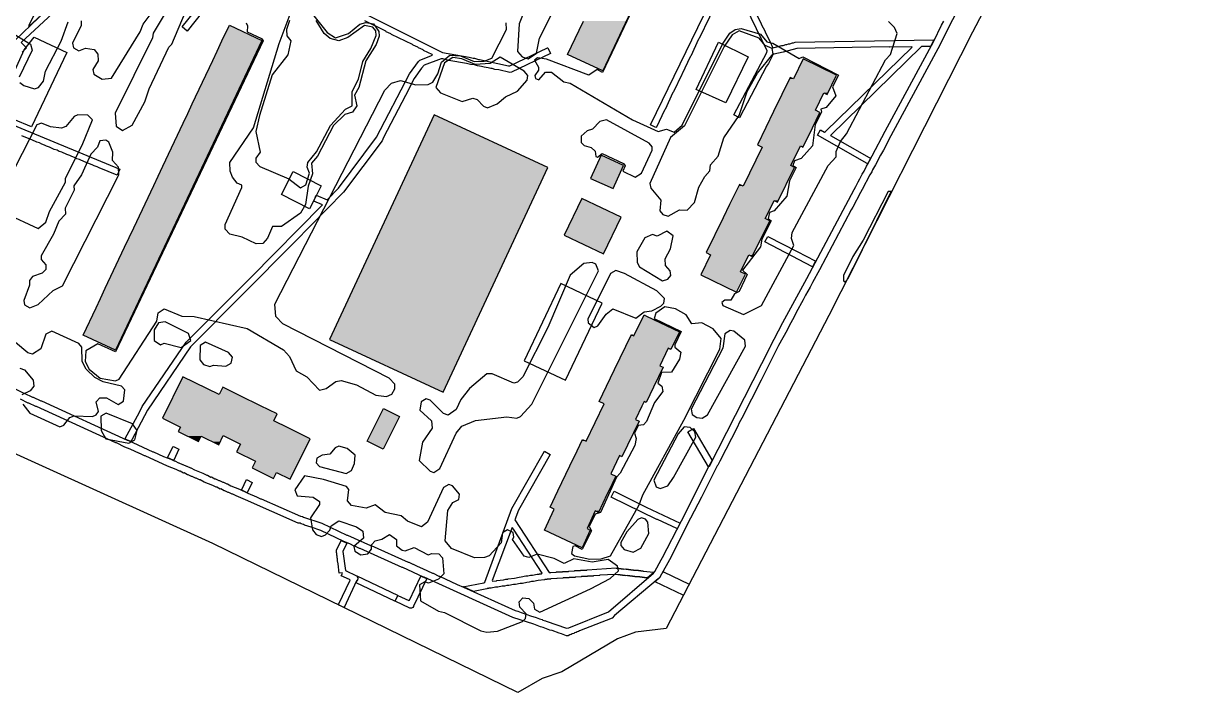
# Model space of a CAD drawing. Extents: x 1764 to 2708, y -3066 to -2278.
# Drawn here: x 2324.5 to 2708.1, y -3066.2 to -2846.7 of the extents above; entities that cross this region are included whole.
import ezdxf

# ---------------------------------------------------------------- set-up
doc = ezdxf.new("R2010")
doc.units = 0
for name, color, linetype in [('DOR_DOROZHKA', 40, 'CONTINUOUS'), ('DOR_LESTNICA', 6, 'CONTINUOUS'), ('DOR_PEREHOD', 9, 'CONTINUOUS'), ('DOR_TROTUAR', 8, 'CONTINUOUS'), ('GRANICA_UCHASTKA', 7, 'CONTINUOUS'), ('PL_DETSKAYA', 1, 'CONTINUOUS'), ('ZDANIYA', 250, 'CONTINUOUS'), ('ZDANIYA_OSM_DOP', 250, 'CONTINUOUS'), ('ZDANIYA_OSM_DOP_ZALIVKA', 252, 'CONTINUOUS'), ('ZDANIYA_ZALIVKA', 251, 'CONTINUOUS'), ('ZEL_LES_DREVESNYE', 94, 'CONTINUOUS'), ('ZEL_SPUTNIK_DOP', 40, 'CONTINUOUS'), ('ZEL_YANDEX_SHEMA', 92, 'CONTINUOUS')]:
    doc.layers.add(name, color=color, linetype=linetype)

msp = doc.modelspace()

# ---------------------------------------------------------------- linework, layer by layer
at = {"layer": 'DOR_DOROZHKA'}
for points in [[(2394.345, -2822.317), (2461.886, -2856.226), (2470.622, -2857.745), (2471.931, -2858.118), (2472.331, -2858.109), (2473.639, -2858.482), (2474.039, -2858.474), (2483.488, -2860.578), (2483.888, -2860.569), (2496.272, -2854.708), (2496.372, -2854.706), (2497.212, -2856.59), (2484.432, -2862.659), (2483.934, -2862.77), (2480.315, -2861.945), (2479.01, -2861.772), (2478.104, -2861.491), (2477.704, -2861.499), (2476.798, -2861.218), (2475.494, -2861.045), (2474.587, -2860.763), (2473.283, -2860.591), (2472.377, -2860.309), (2471.072, -2860.136), (2469.764, -2859.764), (2463.941, -2858.784), (2461.93, -2858.326), (2461.43, -2858.337), (2455.869, -2860.354), (2454.99, -2861.372), (2452.559, -2864.725), (2449.773, -2870.286), (2442.556, -2884.043), (2442.079, -2885.154), (2429.425, -2902.026), (2413.359, -2918.469), (2379.258, -2952.797), (2365.084, -2973.603), (2359.984, -2983.315), (2359.595, -2983.823), (2357.878, -2983.058), (2357.774, -2982.861), (2362.495, -2974.158), (2363.357, -2972.339), (2377.824, -2951.227), (2398.994, -2930.075), (2422.508, -2906.172), (2419.68, -2904.931), (2420.441, -2903.014), (2424.074, -2904.539), (2427.797, -2900.759), (2440.254, -2883.991), (2451.025, -2863.156), (2453.944, -2859.193), (2454.434, -2858.683), (2458.603, -2857.095), (2458.498, -2856.897), (2455.669, -2855.555), (2455.465, -2855.359), (2453.95, -2854.691), (2453.746, -2854.495), (2452.231, -2853.826), (2452.027, -2853.63), (2445.154, -2850.272), (2444.949, -2850.076), (2443.435, -2849.407), (2443.23, -2849.211), (2436.357, -2845.853)], [(2327.77, -2844.316), (2326.135, -2847.452), (2326.239, -2847.65), (2344.398, -2830.863)], [(2564.672, -2843.477), (2566.341, -2846.744), (2566.345, -2846.944), (2567.596, -2849.319), (2567.6, -2849.519), (2569.373, -2852.983), (2569.9, -2854.273), (2570.208, -2854.667), (2573.094, -2853.906), (2573.494, -2853.898), (2574.388, -2853.579), (2574.788, -2853.571), (2575.284, -2853.36), (2575.684, -2853.352), (2576.578, -2853.033), (2576.978, -2853.025), (2577.474, -2852.815), (2622.981, -2852.065), (2621.825, -2854.191), (2618.924, -2854.251), (2589.017, -2883.389), (2601.774, -2890.627), (2602.278, -2890.817), (2601.697, -2891.729), (2601.316, -2892.638), (2601.116, -2892.642), (2584.814, -2883.377), (2585.777, -2881.556), (2587.094, -2882.329), (2587.39, -2882.123), (2615.826, -2854.416), (2615.724, -2854.318), (2608.424, -2854.47), (2608.322, -2854.372), (2578.017, -2854.904), (2573.54, -2856.098), (2570.452, -2856.763), (2570.156, -2856.969), (2568.715, -2859.801), (2568.133, -2860.713), (2559.181, -2877.608), (2557.36, -2876.646), (2568.24, -2856.209), (2568.329, -2855.707), (2556.199, -2830.547), (2546.034, -2851.669), (2545.838, -2851.874), (2543.252, -2857.43), (2543.057, -2857.634), (2540.471, -2863.191), (2540.275, -2863.395), (2537.594, -2869.154), (2537.398, -2869.358), (2534.813, -2874.915), (2534.617, -2875.119), (2532.031, -2880.676), (2531.833, -2880.78), (2530.015, -2879.918), (2555.242, -2827.865)], [(2345.829, -2832.333), (2323.747, -2852.904), (2325.485, -2854.669), (2324.014, -2856.1)], [(2312.634, -2876.548), (2356.03, -2894.452), (2355.171, -2896.471), (2349.319, -2894.092), (2348.61, -2893.707), (2347.704, -2893.425), (2346.996, -2893.04), (2346.089, -2892.759), (2345.381, -2892.373), (2344.475, -2892.092), (2342.858, -2891.325), (2341.951, -2891.044), (2341.243, -2890.659), (2340.337, -2890.377), (2339.628, -2889.992), (2338.722, -2889.711), (2337.105, -2888.944), (2336.199, -2888.663), (2335.49, -2888.277), (2334.584, -2887.996), (2332.967, -2887.229), (2332.061, -2886.948), (2331.353, -2886.563), (2330.446, -2886.281), (2329.738, -2885.896), (2328.832, -2885.615), (2327.215, -2884.848), (2326.308, -2884.567), (2325.6, -2884.181), (2324.694, -2883.9), (2323.985, -2883.515)]]:
    msp.add_lwpolyline(points, dxfattribs=at)
for points in [[(2583.213, -2926.532), (2567.535, -2918.355), (2568.497, -2916.534), (2578.107, -2921.536), (2584.072, -2924.513), (2584.176, -2924.711)], [(2549.065, -2992.177), (2542.32, -2980.612), (2544.199, -2979.572), (2550.117, -2989.854), (2550.123, -2990.154)], [(2373.529, -2989.936), (2371.812, -2989.171), (2371.808, -2988.971), (2373.437, -2985.535), (2373.635, -2985.431), (2375.454, -2986.294), (2373.729, -2989.932)], [(2468.543, -3031.476), (2475.421, -3030.232), (2475.717, -3030.026), (2484.617, -3005.828), (2495.329, -2986.995), (2497.152, -2988.057), (2486.729, -3006.384), (2485.594, -3009.509), (2496.86, -3026.783), (2497.162, -3026.877), (2497.26, -3026.775), (2499.16, -3026.735), (2499.258, -3026.633), (2501.158, -3026.593), (2501.256, -3026.491), (2503.156, -3026.452), (2503.254, -3026.35), (2505.154, -3026.31), (2505.252, -3026.208), (2507.152, -3026.168), (2507.25, -3026.066), (2509.15, -3026.027), (2509.248, -3025.924), (2518.74, -3025.326), (2518.842, -3025.424), (2519.542, -3025.41), (2519.645, -3025.507), (2520.345, -3025.493), (2520.447, -3025.591), (2521.147, -3025.576), (2521.249, -3025.674), (2521.949, -3025.659), (2522.051, -3025.757), (2522.751, -3025.743), (2522.853, -3025.841), (2523.553, -3025.826), (2523.655, -3025.924), (2524.355, -3025.909), (2524.457, -3026.007), (2525.157, -3025.993), (2525.26, -3026.091), (2525.96, -3026.076), (2526.062, -3026.174), (2526.762, -3026.159), (2526.864, -3026.257), (2527.564, -3026.243), (2527.666, -3026.341), (2531.175, -3026.668), (2530.981, -3026.972), (2529.014, -3028.614), (2528.912, -3028.516), (2528.212, -3028.53), (2528.11, -3028.432), (2527.41, -3028.447), (2527.308, -3028.349), (2526.608, -3028.364), (2526.506, -3028.266), (2525.805, -3028.28), (2525.703, -3028.182), (2525.003, -3028.197), (2524.901, -3028.099), (2524.201, -3028.114), (2524.099, -3028.016), (2523.399, -3028.03), (2523.297, -3027.933), (2522.597, -3027.947), (2522.495, -3027.849), (2521.795, -3027.864), (2521.693, -3027.766), (2520.993, -3027.78), (2520.891, -3027.683), (2520.19, -3027.697), (2520.088, -3027.599), (2519.388, -3027.614), (2518.484, -3027.433), (2513.388, -3027.739), (2513.29, -3027.841), (2511.39, -3027.881), (2511.292, -3027.983), (2509.392, -3028.022), (2509.294, -3028.125), (2507.394, -3028.164), (2507.296, -3028.266), (2505.396, -3028.306), (2505.298, -3028.408), (2503.398, -3028.448), (2503.3, -3028.55), (2501.4, -3028.589), (2501.302, -3028.691), (2499.402, -3028.731), (2499.304, -3028.833), (2497.403, -3028.873), (2497.306, -3028.975), (2496.205, -3028.998), (2496.108, -3029.1), (2495.408, -3029.115), (2495.31, -3029.217), (2493.214, -3029.46), (2491.72, -3029.792), (2491.02, -3029.806), (2490.224, -3030.023), (2489.524, -3030.038), (2488.03, -3030.369), (2487.33, -3030.384), (2485.836, -3030.715), (2485.136, -3030.73), (2483.642, -3031.061), (2482.942, -3031.075), (2482.146, -3031.292), (2481.446, -3031.307), (2479.952, -3031.638), (2479.252, -3031.653), (2477.758, -3031.984), (2477.058, -3031.999), (2476.96, -3032.101), (2476.46, -3032.111), (2476.362, -3032.213), (2475.862, -3032.224), (2471.977, -3033.005), (2468.743, -3031.472)], [(2397.864, -3000.634), (2396.046, -2999.771), (2396.041, -2999.571), (2397.575, -2996.338), (2399.496, -2997.298)], [(2538.879, -3012.3), (2538.681, -3012.404), (2532.316, -3009.435), (2532.116, -3009.439), (2517.154, -3002.048), (2518.115, -3000.127), (2528.426, -3005.214), (2528.63, -3005.41), (2539.744, -3010.581)], [(2478.21, -3029.673), (2479.608, -3029.544), (2479.706, -3029.442), (2481.802, -3029.198), (2482.598, -3028.982), (2483.298, -3028.967), (2483.396, -3028.865), (2485.492, -3028.621), (2486.986, -3028.29), (2487.686, -3028.275), (2489.18, -3027.944), (2489.88, -3027.929), (2490.676, -3027.713), (2491.376, -3027.698), (2492.87, -3027.367), (2493.57, -3027.352), (2493.668, -3027.25), (2494.268, -3027.237), (2494.564, -3027.031), (2485.158, -3012.62), (2484.646, -3012.03), (2478.106, -3029.475)], [(2429.566, -3038.292), (2427.849, -3037.527), (2427.745, -3037.329), (2431.58, -3029.345), (2431.376, -3029.15), (2428.649, -3027.906), (2429.032, -3027.097), (2428.928, -3026.899), (2428.03, -3027.018), (2427.665, -3023.924), (2427.446, -3023.028), (2427.43, -3022.228), (2427.327, -3022.13), (2427.311, -3021.33), (2427.209, -3021.232), (2427.192, -3020.432), (2427.09, -3020.334), (2427.071, -3019.434), (2428.607, -3016.301), (2430.525, -3017.161), (2429.182, -3019.891), (2430.013, -3026.176), (2433.651, -3027.901), (2433.855, -3028.097), (2434.068, -3028.693), (2433.978, -3029.195), (2433.684, -3029.502)], [(2446.331, -3036.241), (2447.192, -3034.322), (2450.829, -3036.047), (2451.025, -3035.843), (2454.763, -3027.961), (2456.682, -3028.822), (2452.367, -3037.816), (2452.371, -3038.016), (2452.078, -3038.323), (2451.682, -3038.531), (2451.182, -3038.541)]]:
    msp.add_lwpolyline(points, close=True, dxfattribs=at)
at = {"layer": 'DOR_LESTNICA'}
for points in [[(2376.467, -2847.803), (2384.366, -2837.933), (2384.268, -2838.035), (2385.48, -2838.61), (2386.091, -2839.098), (2378.097, -2849.169)], [(2446.231, -3036.243), (2433.499, -3030.206), (2433.784, -3029.499), (2433.982, -3029.395), (2434.17, -3028.791), (2434.059, -3028.293), (2433.751, -3027.899), (2447.09, -3034.224), (2447.094, -3034.425)]]:
    msp.add_lwpolyline(points, close=True, dxfattribs=at)
at = {"layer": 'DOR_PEREHOD'}
msp.add_lwpolyline([(2542.763, -3030.628), (2540.936, -3034.168), (2540.738, -3034.272), (2531.541, -3029.862), (2533.21, -3028.326), (2533.979, -3026.809), (2534.275, -3026.603)], close=True, dxfattribs=at)
at = {"layer": 'DOR_TROTUAR'}
for points in [[(2640.877, -2822.677), (2627.604, -2848.267), (2625.014, -2853.624), (2608.831, -2883.576), (2606.426, -2888.229), (2605.46, -2889.85), (2603.826, -2893.085), (2602.86, -2894.706), (2602.574, -2895.413), (2601.993, -2896.325), (2599.493, -2901.18), (2598.912, -2902.092), (2596.412, -2906.947), (2595.83, -2907.86), (2585.434, -2927.486), (2583.12, -2931.637), (2582.353, -2933.253), (2580.905, -2935.785), (2580.138, -2937.402), (2577.824, -2941.552), (2577.057, -2943.169), (2575.609, -2945.7), (2574.842, -2947.317), (2572.046, -2952.378), (2566.476, -2963.5), (2566.28, -2963.704), (2560.036, -2976.14), (2559.167, -2977.659), (2558.594, -2978.972), (2552.727, -2990.3), (2552.154, -2991.613), (2551.959, -2991.817), (2546.771, -3002.13), (2541.96, -3011.335), (2536.873, -3021.646), (2533.11, -3028.328), (2532.523, -3028.941), (2518.266, -3040.944), (2517.482, -3041.761), (2506.765, -3045.986), (2506.469, -3046.193), (2505.971, -3046.303), (2505.675, -3046.509), (2505.177, -3046.62), (2504.882, -3046.826), (2504.384, -3046.936), (2504.088, -3047.143), (2503.59, -3047.253), (2503.096, -3047.564), (2502.496, -3047.576), (2500.881, -3046.909), (2500.077, -3046.726), (2497.858, -3045.872), (2497.054, -3045.689), (2494.835, -3044.834), (2494.031, -3044.651), (2491.812, -3043.797), (2484.961, -3041.539), (2455.871, -3028.338), (2455.671, -3028.343), (2448.802, -3025.184), (2448.602, -3025.188), (2434.865, -3018.972), (2434.665, -3018.976), (2433.149, -3018.207), (2432.949, -3018.211), (2431.432, -3017.442), (2429.515, -3016.682), (2421.935, -3013.038), (2418.81, -3011.903), (2416.595, -3011.249), (2416.291, -3011.055), (2415.487, -3010.872), (2415.183, -3010.678), (2414.58, -3010.59), (2397.312, -3002.946), (2394.185, -3001.711), (2393.072, -3001.134), (2392.872, -3001.138), (2391.76, -3000.561), (2391.56, -3000.565), (2390.447, -2999.988), (2390.247, -2999.992), (2389.135, -2999.415), (2388.935, -2999.419), (2387.822, -2998.842), (2387.622, -2998.846), (2386.509, -2998.269), (2383.684, -2997.128), (2382.369, -2996.455), (2382.169, -2996.459), (2381.057, -2995.882), (2380.857, -2995.886), (2379.744, -2995.309), (2379.544, -2995.313), (2378.432, -2994.736), (2378.232, -2994.74), (2377.119, -2994.163), (2376.919, -2994.167), (2375.806, -2993.59), (2375.606, -2993.594), (2374.494, -2993.017), (2371.669, -2991.875), (2364.395, -2988.525), (2364.195, -2988.53), (2362.678, -2987.761), (2362.478, -2987.765), (2359.447, -2986.327), (2357.732, -2985.663), (2355.003, -2984.319), (2354.803, -2984.323), (2328.74, -2972.361), (2328.54, -2972.365), (2326.215, -2971.213), (2326.015, -2971.217), (2323.487, -2969.969)], [(2322.019, -2966.698), (2324.546, -2967.946), (2324.746, -2967.942), (2327.475, -2969.285), (2327.675, -2969.281), (2330.203, -2970.529), (2330.403, -2970.525), (2358.486, -2983.446), (2358.686, -2983.442), (2366.868, -2987.173), (2367.068, -2987.169), (2370.402, -2988.7), (2372.823, -2989.65), (2373.935, -2990.227), (2374.135, -2990.223), (2375.248, -2990.8), (2375.448, -2990.796), (2376.561, -2991.373), (2376.761, -2991.369), (2377.873, -2991.946), (2378.073, -2991.942), (2379.186, -2992.519), (2379.386, -2992.515), (2380.498, -2993.092), (2383.324, -2994.234), (2384.638, -2994.907), (2384.838, -2994.902), (2385.951, -2995.48), (2386.151, -2995.475), (2387.264, -2996.052), (2387.464, -2996.048), (2388.576, -2996.625), (2388.776, -2996.621), (2389.889, -2997.198), (2390.089, -2997.194), (2391.201, -2997.771), (2391.401, -2997.767), (2392.514, -2998.344), (2395.339, -2999.486), (2398.069, -3000.83), (2400.894, -3001.971), (2402.209, -3002.644), (2402.409, -3002.64), (2415.335, -3008.373), (2415.937, -3008.461), (2416.241, -3008.655), (2422.285, -3010.63), (2430.471, -3014.561), (2430.671, -3014.557), (2438.247, -3018.001), (2438.447, -3017.996), (2450.567, -3023.447), (2450.767, -3023.442), (2452.081, -3024.115), (2452.281, -3024.111), (2453.596, -3024.784), (2455.311, -3025.449), (2458.546, -3027.082), (2458.746, -3027.078), (2460.667, -3028.038), (2460.868, -3028.034), (2466.626, -3030.715), (2468.745, -3031.572), (2485.715, -3039.322), (2486.52, -3039.505), (2487.63, -3039.982), (2489.543, -3040.543), (2490.653, -3041.02), (2492.566, -3041.58), (2493.676, -3042.057), (2494.481, -3042.241), (2494.785, -3042.434), (2495.589, -3042.618), (2495.893, -3042.811), (2502.544, -3045.074), (2503.242, -3044.959), (2516.238, -3039.686), (2530.983, -3027.072), (2531.47, -3026.461), (2533.491, -3022.617), (2533.977, -3021.907), (2540.229, -3009.87), (2549.162, -2992.075), (2549.358, -2991.871), (2569.35, -2952.634), (2569.546, -2952.43), (2570.117, -2951.018), (2570.603, -2950.307), (2573.488, -2944.744), (2581.292, -2930.374), (2596.791, -2901.136), (2597.372, -2900.224), (2598.139, -2898.607), (2598.72, -2897.694), (2599.487, -2896.077), (2600.068, -2895.165), (2600.835, -2893.548), (2601.416, -2892.635), (2601.797, -2891.727), (2602.764, -2890.106), (2606.997, -2882.014), (2622.889, -2852.468), (2625.481, -2847.211), (2626.254, -2845.894)]]:
    msp.add_lwpolyline(points, dxfattribs=at)
at = {"layer": 'GRANICA_UCHASTKA'}
msp.add_lwpolyline([(2323.925, -2487.316), (2371.513, -2514.337), (2416.1, -2541.421), (2541.6, -2610.34), (2624.618, -2657.133), (2639.317, -2666.331), (2673.184, -2683.133), (2708.104, -2702.415), (2707.24, -2708.936), (2704.885, -2715.989), (2689.52, -2746.825), (2635.634, -2849.5), (2588.549, -2942.529), (2535.163, -3045.194), (2525.183, -3046.403), (2519.224, -3048.528), (2500.942, -3059.415), (2494.483, -3061.55), (2486.577, -3066.217), (2386.506, -3017.279), (2312.77, -2983.799)], dxfattribs=at)
at = {"layer": 'PL_DETSKAYA'}
for points in [[(2327.962, -2851.171), (2338.647, -2856.251), (2327.13, -2880.641), (2315.45, -2875.762), (2324.756, -2855.379)], [(2552.313, -2852.87), (2562.034, -2857.626), (2554.721, -2872.732), (2544.993, -2868.333)], [(2412.928, -2895.269), (2422.108, -2899.992), (2420.067, -2903.944), (2418.246, -2907.473), (2409.066, -2902.75)], [(2488.667, -2957.377), (2502.223, -2963.748), (2514.18, -2938.4), (2500.624, -2932.029)]]:
    msp.add_lwpolyline(points, close=True, dxfattribs=at)
at = {"layer": 'ZDANIYA'}
msp.add_lwpolyline([(2581.486, -2719.855), (2514.374, -2862.262), (2502.887, -2856.848), (2506.631, -2848.903), (2508.05, -2845.893)], dxfattribs=at)
for points in [[(2378.325, -2876.229), (2379.825, -2873.046), (2386.54, -2858.804), (2387.981, -2855.747), (2389.55, -2852.419), (2391.996, -2847.23), (2402.575, -2852.218), (2354.642, -2953.887), (2344.065, -2948.901), (2348.284, -2939.952), (2349.727, -2936.891), (2351.294, -2933.567), (2357.645, -2920.095), (2359.15, -2916.903), (2360.655, -2913.71), (2367.188, -2899.852), (2368.652, -2896.747), (2370.198, -2893.467), (2376.815, -2879.431)], [(2559.573, -2928.198), (2562.301, -2922.621), (2563.395, -2923.156), (2566.795, -2916.199), (2569.142, -2911.396), (2567.685, -2910.684), (2568.044, -2909.95), (2570.577, -2904.761), (2571.722, -2905.32), (2577.303, -2893.896), (2576.083, -2893.3), (2579.23, -2886.86), (2580.022, -2887.247), (2580.511, -2886.249), (2583.134, -2880.887), (2585.577, -2875.896), (2584.116, -2875.181), (2586.93, -2869.431), (2587.968, -2869.939), (2591.065, -2863.609), (2580.141, -2858.265), (2576.901, -2864.888), (2575.889, -2864.393), (2570.41, -2875.601), (2567.848, -2880.842), (2565.086, -2886.491), (2566.661, -2887.261), (2560.414, -2900.046), (2559.229, -2899.467), (2555.999, -2906.078), (2553.858, -2910.459), (2548.278, -2921.88), (2549.729, -2922.589), (2546.546, -2929.105), (2558.281, -2934.842), (2561.152, -2928.97)], [(2514.687, -2922.292), (2520.445, -2910.284), (2507.532, -2904.092), (2501.774, -2916.1)], [(2516.362, -3000), (2515.895, -3000.995), (2513.037, -3007.08), (2511.952, -3006.57), (2509.231, -3012.363), (2510.317, -3012.873), (2507.596, -3018.666), (2495.268, -3012.877), (2498.498, -3005.998), (2497.138, -3005.36), (2499.655, -3000), (2503.603, -2991.804), (2505.978, -2986.873), (2507.781, -2983.13), (2508.947, -2983.692), (2514.834, -2971.477), (2513.199, -2970.689), (2515.609, -2965.689), (2518.251, -2960.206), (2523.765, -2948.765), (2524.599, -2949.167), (2527.93, -2942.256), (2528.765, -2942.659), (2539.579, -2947.871), (2536.769, -2953.701), (2535.863, -2953.264), (2533.116, -2958.96), (2534.205, -2959.485), (2531.049, -2966.031), (2528.656, -2970.995), (2527.969, -2970.664), (2527.196, -2972.269), (2525.111, -2976.595), (2526.315, -2977.175), (2520.684, -2988.865), (2519.871, -2988.473), (2517.001, -2994.425), (2518.664, -2995.227), (2518.449, -2995.672)], [(2376.755, -2962.612), (2370.052, -2976.215), (2375.906, -2979.1), (2375.196, -2980.541), (2381.895, -2983.844), (2382.782, -2982.045), (2388.52, -2984.875), (2389.997, -2981.88), (2395.629, -2984.658), (2394.351, -2987.249), (2400.53, -2990.296), (2399.462, -2992.462), (2406.485, -2995.925), (2407.446, -2993.976), (2411.944, -2996.193), (2418.471, -2982.948), (2411.266, -2979.398), (2406.504, -2977.051), (2407.623, -2974.78), (2402.223, -2972.119), (2395.508, -2968.81), (2389.799, -2965.996), (2388.592, -2968.445)], [(2442.427, -2986.362), (2437.153, -2983.727), (2442.533, -2972.959), (2447.807, -2975.594)]]:
    msp.add_lwpolyline(points, close=True, dxfattribs=at)
at = {"layer": 'ZDANIYA_OSM_DOP'}
for points in [[(2459.127, -2876.687), (2424.811, -2950.316), (2462.072, -2967.603), (2496.388, -2893.974)], [(2510.398, -2897.517), (2517.79, -2900.837), (2521.217, -2893.255), (2513.825, -2889.925)]]:
    msp.add_lwpolyline(points, close=True, dxfattribs=at)
at = {"layer": 'ZDANIYA_OSM_DOP_ZALIVKA'}
for points in [[(2451.07, -2893.974), (2496.388, -2893.974), (2459.127, -2876.687)], [(2512.322, -2893.256), (2521.217, -2893.256), (2513.825, -2889.925)], [(2424.81, -2950.316), (2470.129, -2950.316), (2451.07, -2893.974), (2496.388, -2893.974)], [(2510.398, -2897.517), (2519.29, -2897.517), (2512.322, -2893.256), (2521.217, -2893.256)], [(2517.79, -2900.837), (2517.79, -2900.837), (2510.398, -2897.517), (2519.29, -2897.517)], [(2462.072, -2967.603), (2462.072, -2967.603), (2424.811, -2950.316), (2470.129, -2950.316)]]:
    msp.add_solid(points, dxfattribs=at)
at = {"layer": 'ZDANIYA_ZALIVKA'}
for points in [[(2506.631, -2848.903), (2520.67, -2848.903), (2508.05, -2845.893), (2522.088, -2845.893)], [(2389.645, -2852.218), (2402.575, -2852.218), (2391.996, -2847.23)], [(2502.887, -2856.848), (2516.925, -2856.848), (2506.631, -2848.903), (2520.67, -2848.903)], [(2387.981, -2855.747), (2400.911, -2855.747), (2389.55, -2852.419), (2402.48, -2852.419)], [(2389.55, -2852.419), (2402.48, -2852.419), (2389.645, -2852.218), (2402.575, -2852.218)], [(2386.54, -2858.804), (2399.47, -2858.804), (2387.981, -2855.747), (2400.911, -2855.747)], [(2514.374, -2862.262), (2514.374, -2862.262), (2502.887, -2856.848), (2516.925, -2856.848)], [(2379.825, -2873.046), (2392.755, -2873.046), (2386.54, -2858.804), (2399.47, -2858.804)], [(2577.527, -2863.609), (2591.065, -2863.609), (2580.141, -2858.265)], [(2573.426, -2869.431), (2588.217, -2869.431), (2575.647, -2864.888), (2590.439, -2864.888)], [(2575.647, -2864.888), (2576.901, -2864.888), (2575.889, -2864.393)], [(2576.901, -2864.888), (2590.439, -2864.888), (2577.143, -2864.393), (2590.681, -2864.393)], [(2577.143, -2864.393), (2590.681, -2864.393), (2577.527, -2863.609), (2591.065, -2863.609)], [(2573.178, -2869.939), (2586.681, -2869.939), (2573.426, -2869.431), (2586.93, -2869.431)], [(2587.968, -2869.939), (2587.968, -2869.939), (2586.93, -2869.431), (2588.217, -2869.431)], [(2378.325, -2876.229), (2391.255, -2876.229), (2379.825, -2873.046), (2392.755, -2873.046)], [(2570.615, -2875.181), (2584.116, -2875.181), (2573.178, -2869.939), (2586.681, -2869.939)], [(2376.815, -2879.431), (2389.745, -2879.431), (2378.325, -2876.229), (2391.255, -2876.229)], [(2567.848, -2880.842), (2583.156, -2880.842), (2570.266, -2875.896), (2585.577, -2875.896)], [(2570.266, -2875.896), (2585.577, -2875.896), (2570.41, -2875.601), (2584.974, -2875.601)], [(2570.41, -2875.601), (2584.974, -2875.601), (2570.615, -2875.181), (2584.116, -2875.181)], [(2370.198, -2893.467), (2383.128, -2893.467), (2376.815, -2879.431), (2389.745, -2879.431)], [(2565.204, -2886.249), (2580.511, -2886.249), (2567.826, -2880.887), (2583.134, -2880.887)], [(2567.826, -2880.887), (2583.134, -2880.887), (2567.848, -2880.842), (2583.156, -2880.842)], [(2563.71, -2893.3), (2576.083, -2893.3), (2566.661, -2887.261), (2579.034, -2887.261)], [(2565.086, -2886.491), (2580.392, -2886.491), (2565.204, -2886.249), (2580.511, -2886.249)], [(2565.841, -2886.86), (2580.212, -2886.86), (2565.086, -2886.491), (2580.392, -2886.491)], [(2566.632, -2887.247), (2579.041, -2887.247), (2565.841, -2886.86), (2579.23, -2886.86)], [(2566.661, -2887.261), (2579.034, -2887.261), (2566.632, -2887.247), (2579.041, -2887.247)], [(2580.022, -2887.247), (2580.022, -2887.247), (2579.23, -2886.86), (2580.212, -2886.86)], [(2368.652, -2896.747), (2381.581, -2896.747), (2370.198, -2893.467), (2383.128, -2893.467)], [(2560.697, -2899.467), (2574.581, -2899.467), (2563.419, -2893.896), (2577.303, -2893.896)], [(2563.419, -2893.896), (2577.303, -2893.896), (2563.71, -2893.3), (2576.083, -2893.3)], [(2360.655, -2913.71), (2373.584, -2913.71), (2367.188, -2899.852), (2380.117, -2899.852)], [(2367.188, -2899.852), (2380.117, -2899.852), (2368.652, -2896.747), (2381.581, -2896.747)], [(2556.642, -2904.761), (2571.995, -2904.761), (2558.946, -2900.046), (2574.299, -2900.046)], [(2558.946, -2900.046), (2560.414, -2900.046), (2559.229, -2899.467)], [(2560.414, -2900.046), (2574.299, -2900.046), (2560.697, -2899.467), (2574.581, -2899.467)], [(2504.563, -2910.284), (2520.445, -2910.284), (2507.532, -2904.092)], [(2554.107, -2909.95), (2568.044, -2909.95), (2555.999, -2906.078), (2569.934, -2906.078)], [(2555.999, -2906.078), (2569.934, -2906.078), (2556.369, -2905.32), (2570.304, -2905.32)], [(2556.369, -2905.32), (2570.304, -2905.32), (2556.642, -2904.761), (2570.577, -2904.761)], [(2571.722, -2905.32), (2571.722, -2905.32), (2570.577, -2904.761), (2571.995, -2904.761)], [(2501.774, -2916.1), (2517.656, -2916.1), (2504.563, -2910.284), (2520.445, -2910.284)], [(2551.054, -2916.199), (2566.795, -2916.199), (2553.4, -2911.396), (2569.142, -2911.396)], [(2553.4, -2911.396), (2569.142, -2911.396), (2553.748, -2910.684), (2567.685, -2910.684)], [(2553.748, -2910.684), (2567.685, -2910.684), (2553.858, -2910.459), (2567.795, -2910.459)], [(2553.858, -2910.459), (2567.795, -2910.459), (2554.107, -2909.95), (2568.044, -2909.95)], [(2359.15, -2916.903), (2372.079, -2916.903), (2360.655, -2913.71), (2373.584, -2913.71)], [(2357.645, -2920.095), (2370.574, -2920.095), (2359.15, -2916.903), (2372.079, -2916.903)], [(2514.687, -2922.292), (2514.687, -2922.292), (2501.774, -2916.1), (2517.656, -2916.1)], [(2548.278, -2921.88), (2564.019, -2921.88), (2551.054, -2916.199), (2566.795, -2916.199)], [(2351.294, -2933.567), (2364.222, -2933.567), (2357.645, -2920.095), (2370.574, -2920.095)], [(2546.989, -2928.198), (2559.573, -2928.198), (2549.452, -2923.156), (2562.039, -2923.156)], [(2549.729, -2922.589), (2563.672, -2922.589), (2548.278, -2921.88), (2564.019, -2921.88)], [(2549.452, -2923.156), (2562.039, -2923.156), (2549.713, -2922.621), (2562.301, -2922.621)], [(2549.713, -2922.621), (2563.656, -2922.621), (2549.729, -2922.589), (2563.672, -2922.589)], [(2563.395, -2923.156), (2563.395, -2923.156), (2562.301, -2922.621), (2563.656, -2922.621)], [(2546.546, -2929.105), (2561.086, -2929.105), (2546.612, -2928.97), (2561.152, -2928.97)], [(2558.281, -2934.842), (2558.281, -2934.842), (2546.546, -2929.105), (2561.086, -2929.105)], [(2546.612, -2928.97), (2561.152, -2928.97), (2546.989, -2928.198), (2559.573, -2928.198)], [(2349.727, -2936.891), (2362.655, -2936.891), (2351.294, -2933.567), (2364.222, -2933.567)], [(2348.284, -2939.952), (2361.212, -2939.952), (2349.727, -2936.891), (2362.655, -2936.891)], [(2344.065, -2948.901), (2356.993, -2948.901), (2348.284, -2939.952), (2361.212, -2939.952)], [(2527.736, -2942.659), (2528.765, -2942.659), (2527.93, -2942.256)], [(2525.224, -2947.871), (2539.579, -2947.871), (2527.736, -2942.659), (2528.765, -2942.659)], [(2354.642, -2953.887), (2354.642, -2953.887), (2344.065, -2948.901), (2356.993, -2948.901)], [(2521.597, -2953.264), (2536.98, -2953.264), (2523.571, -2949.167), (2538.954, -2949.167)], [(2523.571, -2949.167), (2524.599, -2949.167), (2523.765, -2948.765)], [(2524.599, -2949.167), (2538.954, -2949.167), (2524.793, -2948.765), (2539.148, -2948.765)], [(2524.793, -2948.765), (2539.148, -2948.765), (2525.224, -2947.871), (2539.579, -2947.871)], [(2518.852, -2958.96), (2533.116, -2958.96), (2521.386, -2953.701), (2535.652, -2953.701)], [(2521.386, -2953.701), (2535.652, -2953.701), (2521.597, -2953.264), (2535.863, -2953.264)], [(2536.769, -2953.701), (2536.769, -2953.701), (2535.863, -2953.264), (2536.98, -2953.264)], [(2515.609, -2965.689), (2531.214, -2965.689), (2518.251, -2960.206), (2533.857, -2960.206)], [(2518.251, -2960.206), (2533.857, -2960.206), (2518.598, -2959.485), (2534.205, -2959.485)], [(2518.598, -2959.485), (2534.205, -2959.485), (2518.852, -2958.96), (2533.116, -2958.96)], [(2375.088, -2965.996), (2383.622, -2965.996), (2376.755, -2962.612)], [(2372.07, -2972.119), (2402.223, -2972.119), (2373.701, -2968.81), (2395.508, -2968.81)], [(2373.701, -2968.81), (2395.508, -2968.81), (2373.881, -2968.445), (2394.767, -2968.445)], [(2373.881, -2968.445), (2388.592, -2968.445), (2375.088, -2965.996), (2383.622, -2965.996)], [(2388.592, -2968.445), (2394.767, -2968.445), (2389.799, -2965.996)], [(2513.211, -2970.664), (2528.816, -2970.664), (2515.444, -2966.031), (2531.049, -2966.031)], [(2515.444, -2966.031), (2531.049, -2966.031), (2515.609, -2965.689), (2531.214, -2965.689)], [(2370.759, -2974.78), (2407.623, -2974.78), (2372.07, -2972.119), (2402.223, -2972.119)], [(2441.216, -2975.594), (2447.807, -2975.594), (2442.533, -2972.959)], [(2512.367, -2976.595), (2525.111, -2976.595), (2514.452, -2972.269), (2527.196, -2972.269)], [(2513.199, -2970.689), (2527.957, -2970.689), (2513.211, -2970.664), (2527.969, -2970.664)], [(2513.834, -2970.995), (2527.81, -2970.995), (2513.199, -2970.689), (2527.957, -2970.689)], [(2514.834, -2971.477), (2527.577, -2971.477), (2513.834, -2970.995), (2527.81, -2970.995)], [(2514.452, -2972.269), (2527.196, -2972.269), (2514.834, -2971.477), (2527.577, -2971.477)], [(2528.021, -2970.689), (2528.804, -2970.689), (2527.969, -2970.664), (2528.816, -2970.664)], [(2528.656, -2970.995), (2528.656, -2970.995), (2528.021, -2970.689), (2528.804, -2970.689)], [(2370.052, -2976.215), (2406.916, -2976.215), (2370.759, -2974.78), (2407.623, -2974.78)], [(2371.748, -2977.051), (2406.504, -2977.051), (2370.052, -2976.215), (2406.916, -2976.215)], [(2375.906, -2979.1), (2410.661, -2979.1), (2371.748, -2977.051), (2406.504, -2977.051)], [(2437.153, -2983.727), (2443.744, -2983.727), (2441.216, -2975.594), (2447.807, -2975.594)], [(2512.088, -2977.175), (2526.315, -2977.175), (2512.367, -2976.595), (2525.111, -2976.595)], [(2375.196, -2980.541), (2413.586, -2980.541), (2375.759, -2979.398), (2411.266, -2979.398)], [(2377.912, -2981.88), (2416.303, -2981.88), (2375.196, -2980.541), (2413.586, -2980.541)], [(2375.759, -2979.398), (2411.266, -2979.398), (2375.906, -2979.1), (2410.661, -2979.1)], [(2509.218, -2983.13), (2523.447, -2983.13), (2512.088, -2977.175), (2526.315, -2977.175)], [(2378.246, -2982.045), (2389.916, -2982.045), (2377.912, -2981.88), (2389.997, -2981.88)], [(2380.078, -2982.948), (2382.337, -2982.948), (2378.246, -2982.045), (2382.782, -2982.045)], [(2381.895, -2983.844), (2381.895, -2983.844), (2380.078, -2982.948), (2382.337, -2982.948)], [(2384.613, -2982.948), (2389.47, -2982.948), (2382.782, -2982.045), (2389.916, -2982.045)], [(2386.43, -2983.844), (2389.028, -2983.844), (2384.613, -2982.948), (2389.47, -2982.948)], [(2388.08, -2984.658), (2388.627, -2984.658), (2386.43, -2983.844), (2389.028, -2983.844)], [(2388.52, -2984.875), (2388.52, -2984.875), (2388.08, -2984.658), (2388.627, -2984.658)], [(2390.332, -2982.045), (2416.638, -2982.045), (2389.997, -2981.88), (2416.303, -2981.88)], [(2392.162, -2982.948), (2418.471, -2982.948), (2390.332, -2982.045), (2416.638, -2982.045)], [(2393.979, -2983.844), (2418.029, -2983.844), (2392.162, -2982.948), (2418.471, -2982.948)], [(2395.629, -2984.658), (2417.628, -2984.658), (2393.979, -2983.844), (2418.029, -2983.844)], [(2395.522, -2984.875), (2417.521, -2984.875), (2395.629, -2984.658), (2417.628, -2984.658)], [(2442.427, -2986.362), (2442.427, -2986.362), (2437.153, -2983.727), (2443.744, -2983.727)], [(2505.978, -2986.873), (2521.644, -2986.873), (2507.51, -2983.692), (2523.176, -2983.692)], [(2507.51, -2983.692), (2508.947, -2983.692), (2507.781, -2983.13)], [(2508.947, -2983.692), (2523.176, -2983.692), (2509.218, -2983.13), (2523.447, -2983.13)], [(2394.351, -2987.249), (2416.352, -2987.249), (2395.522, -2984.875), (2417.521, -2984.875)], [(2400.53, -2990.296), (2414.85, -2990.296), (2394.351, -2987.249), (2416.352, -2987.249)], [(2505.019, -2988.865), (2519.682, -2988.865), (2505.207, -2988.473), (2519.871, -2988.473)], [(2505.207, -2988.473), (2520.873, -2988.473), (2505.978, -2986.873), (2521.644, -2986.873)], [(2520.684, -2988.865), (2520.684, -2988.865), (2519.871, -2988.473), (2520.873, -2988.473)], [(2399.462, -2992.462), (2413.783, -2992.462), (2400.53, -2990.296), (2414.85, -2990.296)], [(2402.532, -2993.976), (2413.037, -2993.976), (2399.462, -2992.462), (2413.783, -2992.462)], [(2502.34, -2994.425), (2517.001, -2994.425), (2503.603, -2991.804), (2518.265, -2991.804)], [(2503.603, -2991.804), (2518.265, -2991.804), (2505.019, -2988.865), (2519.682, -2988.865)], [(2406.485, -2995.925), (2406.485, -2995.925), (2402.532, -2993.976), (2407.446, -2993.976)], [(2411.4, -2995.925), (2412.076, -2995.925), (2407.446, -2993.976), (2413.037, -2993.976)], [(2411.944, -2996.193), (2411.944, -2996.193), (2411.4, -2995.925), (2412.076, -2995.925)], [(2499.655, -3000), (2516.362, -3000), (2501.74, -2995.672), (2518.449, -2995.672)], [(2501.74, -2995.672), (2518.449, -2995.672), (2501.954, -2995.227), (2518.664, -2995.227)], [(2501.954, -2995.227), (2518.664, -2995.227), (2502.34, -2994.425), (2517.001, -2994.425)], [(2499.188, -3000.995), (2515.895, -3000.995), (2499.655, -3000), (2516.362, -3000)], [(2497.138, -3005.36), (2513.845, -3005.36), (2499.188, -3000.995), (2515.895, -3000.995)], [(2495.509, -3012.363), (2509.231, -3012.363), (2497.99, -3007.08), (2511.712, -3007.08)], [(2498.498, -3005.998), (2513.545, -3005.998), (2497.138, -3005.36), (2513.845, -3005.36)], [(2497.99, -3007.08), (2511.712, -3007.08), (2498.229, -3006.57), (2511.952, -3006.57)], [(2498.229, -3006.57), (2513.277, -3006.57), (2498.498, -3005.998), (2513.545, -3005.998)], [(2513.037, -3007.08), (2513.037, -3007.08), (2511.952, -3006.57), (2513.277, -3006.57)], [(2495.268, -3012.877), (2510.315, -3012.877), (2495.27, -3012.873), (2510.317, -3012.873)], [(2507.596, -3018.666), (2507.596, -3018.666), (2495.268, -3012.877), (2510.315, -3012.877)], [(2495.27, -3012.873), (2510.317, -3012.873), (2495.509, -3012.363), (2509.231, -3012.363)]]:
    msp.add_solid(points, dxfattribs=at)
at = {"layer": 'ZEL_LES_DREVESNYE'}
msp.add_lwpolyline([(2310.256, -2749.251), (2327.148, -2757.339), (2280.507, -2859.12), (2304.149, -2868.901), (2364.544, -2811.022), (2353.36, -2765.305), (2313.594, -2746.168), (2312.732, -2745.856)], close=True, dxfattribs=at)
at = {"layer": 'ZEL_SPUTNIK_DOP'}
for points in [[(2509.39, -2816.866), (2506.885, -2816.668), (2501.837, -2814.522), (2500.348, -2815.053), (2499.374, -2816.324), (2498.691, -2819.59), (2497.223, -2821.121), (2494.332, -2826.434), (2490.545, -2836.769), (2490.363, -2840.024), (2489.139, -2841.3), (2487.004, -2846.848), (2486.442, -2855.864), (2487.978, -2857.583), (2489.994, -2858.291), (2492.708, -2856.483), (2493.603, -2851.462), (2510.182, -2818.85)], [(2565.64, -2851.46), (2559.087, -2849.096), (2556.863, -2850.393), (2554.191, -2854.201), (2541.227, -2880.234), (2536.555, -2884.083), (2529.868, -2899.23), (2530.149, -2900.725), (2533.483, -2904.658), (2533.056, -2908.168), (2534.082, -2909.398), (2535.842, -2909.861), (2539.551, -2907.783), (2542.056, -2907.981), (2544.504, -2905.428), (2545.9, -2900.397), (2547.827, -2896.855), (2549.541, -2895.068), (2549.749, -2893.063), (2552.192, -2890.26), (2554.067, -2884.218), (2559.166, -2876.858), (2561.755, -2869.05), (2565.13, -2862.977), (2570.25, -2856.617), (2569.963, -2854.872), (2567.692, -2853.919)], [(2459.674, -2867.678), (2461.211, -2869.397), (2468.274, -2872.251), (2471.753, -2871.178), (2473.264, -2871.647), (2475.311, -2873.855), (2476.571, -2874.329), (2479.796, -2873.011), (2482.499, -2870.704), (2486.463, -2868.87), (2489.64, -2865.302), (2489.859, -2863.797), (2488.577, -2862.323), (2480.728, -2857.734), (2477.519, -2859.802), (2472.524, -2860.156), (2468.232, -2858.245), (2465.221, -2857.807), (2462.508, -2859.615)], [(2507.282, -2883.693), (2507.324, -2885.694), (2508.345, -2886.673), (2510.611, -2887.376), (2511.887, -2888.6), (2512.173, -2890.345), (2512.679, -2890.584), (2514.153, -2889.303), (2521.226, -2892.657), (2521.742, -2893.397), (2521.028, -2895.163), (2525.07, -2897.079), (2527.044, -2895.788), (2530.638, -2888.209), (2530.617, -2887.209), (2529.591, -2885.979), (2515.673, -2878.266), (2513.434, -2878.813), (2510.986, -2881.365), (2509.246, -2881.902)], [(2351.479, -2884.942), (2349.485, -2885.234), (2348.776, -2887.25), (2346.573, -2889.547), (2343.464, -2896.365), (2341.036, -2899.917), (2341.068, -2901.418), (2338.187, -2907.231), (2338.229, -2909.231), (2336.026, -2911.528), (2334.364, -2915.815), (2330.26, -2922.904), (2330.286, -2924.154), (2331.823, -2925.873), (2331.854, -2927.373), (2330.63, -2928.649), (2327.401, -2929.717), (2326.427, -2930.988), (2326.458, -2932.488), (2324.562, -2937.53), (2324.844, -2939.025), (2326.615, -2939.988), (2329.344, -2938.931), (2334.25, -2934.326), (2337.219, -2932.764), (2355.72, -2896.36), (2355.668, -2893.859), (2353.62, -2891.651), (2353.813, -2888.896), (2352.495, -2885.671)], [(2535.446, -2914.872), (2532.228, -2916.44), (2530.717, -2915.971), (2528.238, -2917.023), (2525.581, -2921.581), (2525.654, -2925.081), (2526.436, -2926.566), (2534.035, -2931.16), (2535.775, -2930.623), (2536.749, -2929.352), (2536.468, -2927.857), (2534.931, -2926.138), (2534.884, -2923.888), (2536.567, -2920.602), (2537.478, -2916.33)], [(2512.159, -2925.613), (2510.898, -2925.139), (2508.153, -2925.446), (2503.731, -2929.29), (2496.335, -2946.453), (2488.168, -2962.632), (2486.455, -2964.418), (2485.21, -2964.695), (2478.142, -2961.59), (2476.391, -2961.627), (2470.74, -2966.497), (2467.813, -2970.06), (2466.381, -2973.341), (2463.667, -2975.149), (2462.156, -2974.68), (2457.812, -2970.269), (2456.552, -2969.795), (2454.822, -2970.831), (2454.38, -2973.592), (2458.203, -2977.014), (2458.505, -2979.509), (2455.349, -2984.077), (2454.224, -2990.103), (2457.797, -2993.531), (2459.058, -2994.005), (2461.032, -2992.713), (2466.292, -2981.097), (2468.245, -2978.805), (2472.709, -2976.961), (2482.939, -2975.747), (2486.2, -2976.18), (2487.439, -2975.654), (2491.106, -2971.575), (2512.956, -2927.847)], [(2534.655, -2936.9), (2532.103, -2934.452), (2521.477, -2928.67), (2518.706, -2927.728), (2516.977, -2928.764), (2509.534, -2943.677), (2509.56, -2944.927), (2511.591, -2946.385), (2512.831, -2945.859), (2515.503, -2942.052), (2517.717, -2940.254), (2525.285, -2943.348), (2527.994, -2941.291), (2530.488, -2940.989), (2533.457, -2939.426), (2534.437, -2938.405)], [(2367.284, -2947.144), (2367.357, -2950.644), (2369.389, -2952.103), (2370.628, -2951.577), (2376.16, -2952.962), (2379.363, -2950.644), (2378.566, -2948.41), (2370.982, -2944.566), (2368.737, -2944.863)], [(2557.392, -2947.681), (2556.136, -2947.457), (2554.407, -2948.494), (2553.756, -2953.26), (2543.417, -2973.235), (2543.704, -2974.98), (2545.225, -2975.949), (2546.98, -2976.163), (2548.709, -2975.126), (2561.246, -2952.603), (2560.954, -2950.608)], [(2382.4, -2952.332), (2382.249, -2957.087), (2383.531, -2958.561), (2385.546, -2959.27), (2386.786, -2958.743), (2390.797, -2959.16), (2392.526, -2958.123), (2392.984, -2956.113), (2391.703, -2954.639), (2384.129, -2951.295)], [(2349.867, -2975.522), (2349.966, -2980.272), (2351.524, -2982.991), (2359.055, -2984.335), (2361.035, -2983.293), (2361.722, -2980.277), (2360.175, -2978.058), (2351.596, -2974.485)], [(2543.042, -2979.246), (2541.037, -2979.038), (2539.084, -2981.33), (2531.146, -2996.503), (2531.943, -2998.737), (2533.204, -2999.211), (2535.688, -2998.409), (2537.631, -2995.617), (2544.86, -2982.46), (2544.574, -2980.715)], [(2420.69, -2989.302), (2420.471, -2990.807), (2421.498, -2992.037), (2430.3, -2994.354), (2432.03, -2993.318), (2432.983, -2991.047), (2433.175, -2988.291), (2430.628, -2986.093), (2427.862, -2985.401), (2426.623, -2985.927), (2424.914, -2987.963), (2422.419, -2988.266)], [(2413.403, -2999.709), (2414.195, -3001.694), (2419.456, -3002.084), (2421.487, -3003.543), (2421.508, -3004.543), (2418.597, -3008.856), (2419.18, -3012.845), (2420.462, -3014.319), (2422.227, -3015.033), (2423.467, -3014.507), (2424.936, -3012.976), (2425.405, -3011.465), (2427.874, -3009.913), (2433.666, -3011.793), (2435.697, -3013.251), (2435.994, -3015.496), (2432.801, -3018.314), (2433.082, -3019.809), (2435.109, -3021.018), (2437.354, -3020.721), (2438.572, -3019.194), (2438.541, -3017.694), (2439.765, -3016.418), (2442.005, -3015.871), (2444.474, -3014.319), (2446.76, -3016.022), (2446.802, -3018.022), (2448.584, -3019.486), (2449.589, -3019.715), (2452.568, -3018.652), (2457.121, -3021.059), (2458.36, -3020.533), (2460.616, -3020.736), (2461.892, -3021.96), (2462.251, -3027.205), (2460.538, -3028.991), (2457.314, -3030.309), (2456.053, -3029.835), (2454.324, -3030.872), (2454.683, -3036.117), (2460.507, -3039.497), (2462.517, -3039.956), (2474.399, -3045.961), (2476.409, -3046.419), (2479.904, -3046.096), (2488.092, -3042.924), (2489.071, -3041.903), (2489.29, -3040.398), (2487.243, -3038.189), (2486.957, -3036.444), (2488.181, -3035.168), (2490.186, -3035.377), (2491.717, -3036.845), (2492.009, -3038.84), (2493.78, -3039.804), (2510.38, -3032.204), (2516.813, -3028.818), (2519.511, -3026.261), (2519.229, -3024.766), (2516.182, -3022.578), (2510.947, -3023.438), (2504.921, -3022.313), (2501.702, -3023.881), (2498.415, -3022.198), (2492.884, -3020.813), (2490.154, -3021.87), (2488.644, -3021.402), (2484.779, -3015.979), (2485.263, -3015.219), (2484.982, -3013.724), (2483.211, -3012.761), (2481.482, -3013.797), (2481.049, -3017.058), (2477.138, -3021.391), (2475.648, -3021.923), (2472.398, -3021.991), (2464.829, -3018.897), (2462.777, -3016.438), (2463.569, -3006.417), (2465.267, -3003.88), (2467.246, -3002.838), (2467.459, -3001.083), (2465.152, -2998.38), (2463.891, -2997.906), (2462.162, -2998.942), (2456.896, -3010.308), (2454.928, -3011.85), (2450.386, -3009.943), (2448.349, -3008.235), (2443.072, -3007.094), (2439.77, -3004.662), (2436.791, -3005.725), (2432.02, -3004.824), (2430.738, -3003.35), (2431.16, -2999.589), (2430.389, -2998.605), (2422.836, -2996.261), (2416.56, -2995.141)], [(2528.412, -3009.316), (2527.151, -3008.842), (2525.912, -3009.369), (2522.245, -3013.447), (2520.318, -3016.989), (2520.339, -3017.989), (2521.365, -3019.218), (2524.386, -3020.156), (2526.86, -3018.854), (2529.511, -3014.046), (2529.183, -3010.301)]]:
    msp.add_lwpolyline(points, close=True, dxfattribs=at)
for points in [[(2323.321, -2866.02), (2324.592, -2866.994), (2328.118, -2868.171), (2329.358, -2867.645), (2331.066, -2865.608), (2331.748, -2862.342), (2336.795, -2852.482), (2339.165, -2846.179)], [(2343.41, -2845.841), (2343.442, -2847.341), (2340.561, -2853.154), (2340.843, -2854.649), (2342.614, -2855.612), (2344.848, -2854.815), (2347.609, -2855.258), (2348.89, -2856.732), (2348.937, -2858.982), (2347.244, -2861.769), (2347.526, -2863.264), (2350.312, -2864.956), (2353.307, -2864.644), (2362.745, -2849.439), (2363.693, -2846.918), (2366.37, -2843.361)], [(2411.691, -2845.667), (2410.754, -2848.688), (2410.795, -2850.688), (2412.082, -2852.412), (2411.176, -2856.933), (2406.061, -2863.543), (2401.837, -2876.888), (2400.696, -2882.165), (2402.087, -2888.889), (2400.629, -2890.921), (2400.655, -2892.171), (2401.936, -2893.645), (2411.526, -2897.697), (2415.339, -2900.619), (2417.068, -2899.582), (2418.24, -2895.806), (2417.448, -2893.821), (2417.667, -2892.316), (2420.594, -2888.753), (2425.167, -2880.154), (2430.058, -2874.799), (2432.287, -2873.752), (2432.188, -2869.002), (2434.355, -2864.954), (2435.735, -2859.173), (2438.396, -2854.865), (2440.058, -2850.578), (2440.027, -2849.078), (2439, -2847.849), (2436.24, -2847.406), (2430.818, -2851.271), (2427.838, -2852.334), (2425.072, -2851.641), (2423.036, -2849.933), (2420.447, -2845.735)], [(2319.716, -2849.086), (2326.81, -2853.441), (2327.352, -2855.43), (2323.034, -2864.275)], [(2318.462, -2908.893), (2329.322, -2913.919), (2331.781, -2911.866), (2332.958, -2908.34), (2338.26, -2898.725), (2338.234, -2897.475), (2343.76, -2886.604), (2347.088, -2878.28), (2345.557, -2876.812), (2342.302, -2876.629), (2341.062, -2877.155), (2338.379, -2880.463), (2336.89, -2880.994), (2333.379, -2880.567), (2330.353, -2879.38), (2328.863, -2879.911), (2321.655, -2894.069)], [(2324.271, -2971.553), (2326.584, -2974.507), (2336.434, -2979.053), (2337.674, -2978.527), (2339.622, -2975.985), (2341.111, -2975.454), (2347.117, -2975.579), (2348.357, -2975.053), (2349.086, -2974.037), (2348.268, -2970.803), (2349.492, -2969.526), (2351.742, -2969.479), (2355.539, -2971.651), (2357.269, -2970.615), (2357.69, -2966.854), (2356.664, -2965.625), (2350.632, -2964.25), (2347.851, -2962.807), (2345.043, -2960.114), (2343.741, -2957.64), (2343.642, -2952.89), (2342.616, -2951.661), (2333.777, -2947.593), (2331.797, -2948.635), (2330.146, -2953.422), (2327.433, -2955.229), (2325.922, -2954.76), (2321.849, -2951.344)], [(2323.276, -2959.818), (2324.787, -2960.287), (2327.61, -2963.73), (2327.902, -2965.725), (2326.683, -2967.251), (2323.959, -2968.558)]]:
    msp.add_lwpolyline(points, dxfattribs=at)
at = {"layer": 'ZEL_YANDEX_SHEMA'}
for points in [[(2557.471, -2771.59), (2514.35, -2862.785), (2512.579, -2861.822), (2509.865, -2863.629), (2496, -2858.416), (2492.989, -2857.978), (2492.004, -2858.749), (2493.302, -2860.973), (2493.322, -2861.973), (2492.109, -2863.75), (2492.38, -2864.745), (2493.39, -2865.224), (2495.588, -2862.677), (2497.588, -2862.635), (2501.656, -2865.802), (2503.667, -2866.26), (2524.179, -2878.338), (2532.513, -2882.167), (2535.248, -2881.359), (2537.769, -2882.307), (2540.472, -2880), (2553.675, -2853.461), (2556.103, -2849.909), (2557.827, -2848.622), (2559.822, -2848.33), (2566.114, -2850.2), (2568.166, -2852.658), (2570.177, -2853.117), (2578.787, -2858.19), (2580.026, -2857.664), (2591.658, -2863.674), (2589.736, -2867.466), (2590.798, -2870.446), (2587.626, -2874.264), (2585.887, -2874.8), (2586.157, -2875.795), (2583.991, -2879.842), (2583.137, -2886.864), (2579.47, -2890.942), (2577.235, -2891.739), (2576.767, -2893.25), (2577.782, -2893.979), (2575.621, -2898.276), (2574.725, -2903.297), (2570.574, -2908.136), (2569.084, -2908.668), (2568.626, -2910.678), (2569.642, -2911.407), (2566.516, -2917.476), (2566.069, -2919.986), (2560.225, -2927.612), (2561.756, -2929.081), (2559.121, -2934.638), (2557.636, -2935.42), (2556.428, -2937.446), (2554.428, -2937.488), (2553.443, -2938.259), (2553.714, -2939.253), (2560.527, -2942.113), (2566.47, -2939.238), (2577.064, -2919.507), (2576.267, -2917.272), (2576.475, -2915.267), (2588.273, -2893.26), (2590.965, -2890.452), (2590.929, -2888.702), (2592.361, -2885.421), (2594.309, -2882.879), (2607.06, -2858.601), (2608.773, -2856.814), (2610.883, -2850.017), (2610.091, -2848.032), (2608.049, -2846.074)], [(2374.496, -2837.188), (2367.006, -2849.851), (2366.787, -2851.356), (2354.547, -2876.124), (2354.886, -2880.369), (2356.917, -2881.827), (2360.131, -2880.009), (2364.225, -2872.42), (2365.636, -2868.139), (2372.105, -2854.497), (2373.084, -2853.476), (2377.616, -2842.876)], [(2418.379, -2842.526), (2424.031, -2849.662), (2426.817, -2851.355), (2431.042, -2850.016), (2434.729, -2846.937), (2436.719, -2846.396), (2439.23, -2846.844), (2441.032, -2849.307), (2441.063, -2850.807), (2440.12, -2853.578), (2436.73, -2858.902), (2434.412, -2867.705), (2432.964, -2870.236), (2433.787, -2873.721), (2432.329, -2875.752), (2429.844, -2876.554), (2426.167, -2880.133), (2420.875, -2890.248), (2418.922, -2892.54), (2419.245, -2896.035), (2417.828, -2900.067), (2416.953, -2906.088), (2415.261, -2908.875), (2409.099, -2913.255), (2406.099, -2913.318), (2404.427, -2917.105), (2402.963, -2918.886), (2400.713, -2918.933), (2396.166, -2916.777), (2392.145, -2915.86), (2390.608, -2914.141), (2390.577, -2912.641), (2396.077, -2900.52), (2396.061, -2899.77), (2394.545, -2899.052), (2393.004, -2897.083), (2392.212, -2895.098), (2392.154, -2892.348), (2399.92, -2880.93), (2408.347, -2853.241), (2411.899, -2843.662)], [(2397.451, -2846.464), (2397.971, -2847.454), (2397.763, -2849.459), (2402.56, -2851.61), (2403.076, -2852.35), (2354.679, -2954.411), (2348.872, -2951.78), (2344.918, -2954.114), (2344.741, -2957.619), (2346.043, -2960.094), (2349.606, -2963.021), (2354.628, -2963.917), (2355.867, -2963.39), (2368.227, -2944.373), (2368.67, -2941.612), (2370.644, -2940.321), (2376.446, -2942.701), (2380.452, -2942.867), (2397.792, -2946.758), (2409.694, -2953.763), (2411.741, -2955.972), (2413.84, -2960.68), (2417.382, -2962.608), (2421.476, -2967.024), (2423.716, -2966.477), (2426.919, -2964.16), (2428.664, -2963.873), (2433.696, -2965.269), (2440.019, -2968.639), (2443.53, -2969.066), (2445.264, -2968.279), (2446.228, -2966.508), (2446.197, -2965.008), (2444.405, -2963.044), (2409.516, -2945.263), (2407.214, -2942.81), (2406.881, -2938.814), (2442.934, -2868.527), (2445.137, -2866.23), (2448.121, -2865.418), (2453.153, -2866.813), (2457.153, -2866.73), (2458.638, -2865.949), (2460.33, -2863.162), (2461.502, -2859.386), (2464.206, -2857.078), (2467.711, -2857.255), (2472.253, -2859.161), (2475.503, -2859.093), (2477.983, -2858.041), (2482.79, -2848.686), (2482.743, -2846.436)]]:
    msp.add_lwpolyline(points, dxfattribs=at)
for points in [[(2608.962, -2901.833), (2607.962, -2901.854), (2599.79, -2917.782), (2596.399, -2923.105), (2593.279, -2929.424), (2593.316, -2931.174), (2593.821, -2931.413), (2594.8, -2930.392)], [(2538.229, -2940.327), (2534.713, -2939.65), (2531.754, -2941.713), (2531.291, -2943.473), (2540.135, -2947.791), (2537.974, -2952.088), (2537.989, -2952.838), (2540.026, -2954.547), (2539.573, -2956.807), (2536.911, -2961.115), (2533.661, -2961.183), (2532.484, -2964.709), (2533.755, -2965.683), (2534.041, -2967.428), (2531.364, -2970.985), (2528.744, -2977.293), (2527.765, -2978.314), (2526.02, -2978.601), (2524.822, -2981.127), (2525.359, -2982.867), (2524.906, -2985.127), (2520.093, -2994.232), (2518.869, -2995.508), (2513.609, -3007.124), (2511.869, -3007.66), (2509.952, -3011.702), (2510.734, -3013.187), (2507.609, -3019.255), (2505.332, -3018.052), (2504.588, -3018.318), (2504.134, -3020.578), (2505.15, -3021.307), (2510.177, -3022.453), (2513.927, -3022.375), (2516.906, -3021.312), (2526.313, -3004.608), (2527.495, -3001.331), (2540.99, -2976.788), (2552.761, -2953.531), (2553.188, -2950.02), (2550.62, -2946.822), (2546.828, -2944.9), (2543.583, -2945.218), (2541.771, -2942.254)]]:
    msp.add_lwpolyline(points, close=True, dxfattribs=at)

doc.saveas('drawing.dxf')
